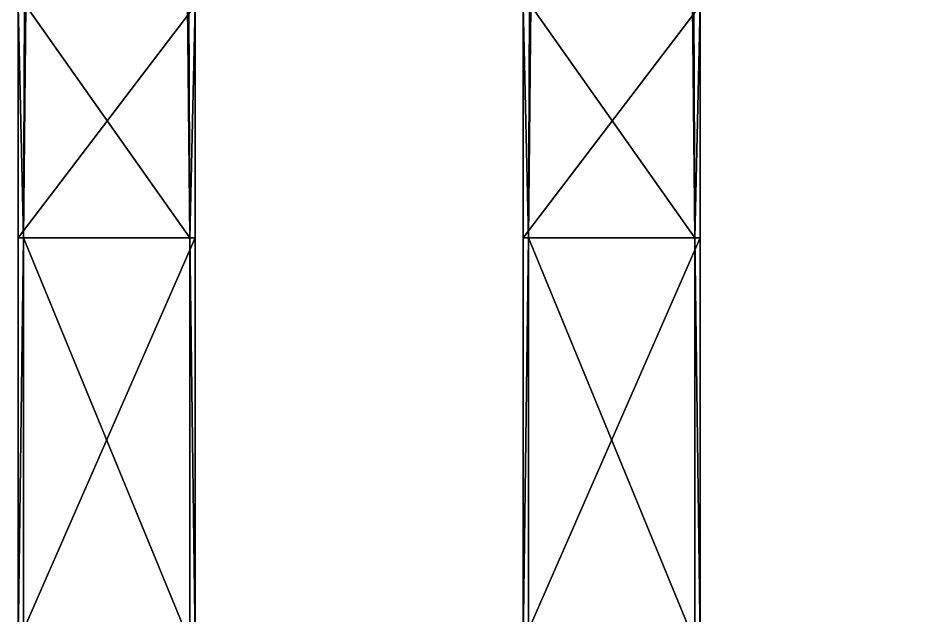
# Model space of a CAD drawing. Header units: millimetres. Extents: x -13000 to 13000, y -1300 to 1300.
# Drawn here: x 162 to 1066, y 26 to 617 of the extents above; entities that cross this region are included whole.
import ezdxf

# ---------------------------------------------------------------- set-up
doc = ezdxf.new("R2010")
doc.units = ezdxf.units.MM
doc.layers.add('Rails', color=7, linetype='Continuous', true_color=0x068706)

msp = doc.modelspace()

# ---------------------------------------------------------------- meshes
at = {"layer": 'Rails', "color": 201, "true_color": 0xd59ae5}
mesh = msp.add_polyface(dxfattribs=at)
corners = [(662.4, 0, -50.05), (667.59, 0, 89.95), (667.59, 400, 89.95), (662.4, 400, -50.05), (662.4, 630, -50.05), (668.74, 630, 109.95), (669.9, 630, 129.95), (837.59, 400, -50.05), (832.4, 0, 89.95), (837.59, 630, -50.05), (830.09, 630, 129.95), (831.24, 630, 109.95), (832.4, 400, 89.95), (332.4, 400, 89.95), (332.4, 0, 89.95), (337.59, 0, -50.05), (337.59, 400, -50.05), (331.24, 965, 109.95), (331.24, 630, 109.95), (337.59, 630, -50.05), (330.09, 630, 129.95), (162.4, 0, -50.05), (167.59, 0, 89.95), (167.59, 400, 89.95), (162.4, 400, -50.05), (162.4, 630, -50.05), (168.74, 630, 109.95), (169.9, 630, 129.95), (337.59, 965, -50.05)]
mesh.append_faces([[corners[k] for k in face] for face in [(2, 6, 5), (18, 20, 13), (23, 27, 26)]], dxfattribs={"color": 201})
mesh.append_faces([[corners[k] for k in face] for face in [(0, 1, 2), (2, 3, 0), (4, 3, 2), (2, 5, 4), (0, 3, 7), (2, 1, 8), (3, 4, 9), (5, 6, 10), (10, 11, 5), (6, 2, 12), (12, 10, 6), (13, 14, 15), (15, 16, 13), (17, 18, 19), (13, 16, 19), (19, 18, 13), (21, 22, 23), (23, 24, 21), (25, 24, 23), (23, 26, 25), (21, 24, 16), (16, 15, 21), (23, 22, 14), (14, 13, 23), (28, 19, 25), (24, 25, 19), (19, 16, 24), (26, 27, 20), (20, 18, 26), (27, 23, 13), (13, 20, 27)]], dxfattribs={"vtx2": -1, "color": 201})
mesh = msp.add_polyface(dxfattribs=at)
corners = [(1662.4, 0, -50.05), (1667.59, 0, 89.95), (1667.59, 400, 89.95), (1662.4, 400, -50.05), (1662.4, 630, -50.05), (1668.74, 630, 109.95), (1669.9, 630, 129.95), (1332.4, 400, 89.95), (1332.4, 0, 89.95), (1337.59, 0, -50.05), (1337.59, 400, -50.05), (1337.59, 630, -50.05), (1331.24, 630, 109.95), (1330.09, 630, 129.95), (1162.4, 0, -50.05), (1167.59, 0, 89.95), (1167.59, 400, 89.95), (1162.4, 400, -50.05), (1162.4, 630, -50.05), (1168.74, 630, 109.95), (1169.9, 630, 129.95), (1332.4, -400, 89.95), (832.4, 400, 89.95), (832.4, 0, 89.95), (837.59, 0, -50.05), (837.59, 400, -50.05), (837.59, 630, -50.05), (831.24, 630, 109.95), (830.09, 630, 129.95), (662.4, 0, -50.05), (667.59, 400, 89.95), (662.4, 400, -50.05)]
mesh.append_faces([[corners[k] for k in face] for face in [(2, 6, 5), (12, 13, 7), (16, 20, 19), (27, 28, 22)]], dxfattribs={"color": 201})
mesh.append_faces([[corners[k] for k in face] for face in [(0, 1, 2), (2, 3, 0), (4, 3, 2), (2, 5, 4), (7, 8, 9), (9, 10, 7), (7, 10, 11), (11, 12, 7), (14, 15, 16), (16, 17, 14), (18, 17, 16), (16, 19, 18), (14, 17, 10), (10, 9, 14), (16, 15, 8), (8, 7, 16), (17, 18, 11), (11, 10, 17), (19, 20, 13), (13, 12, 19), (20, 16, 7), (7, 13, 20), (21, 8, 15), (22, 23, 24), (24, 25, 22), (22, 25, 26), (26, 27, 22), (25, 24, 29), (23, 22, 30), (26, 25, 31)]], dxfattribs={"vtx2": -1, "color": 201})

doc.saveas('drawing.dxf')
